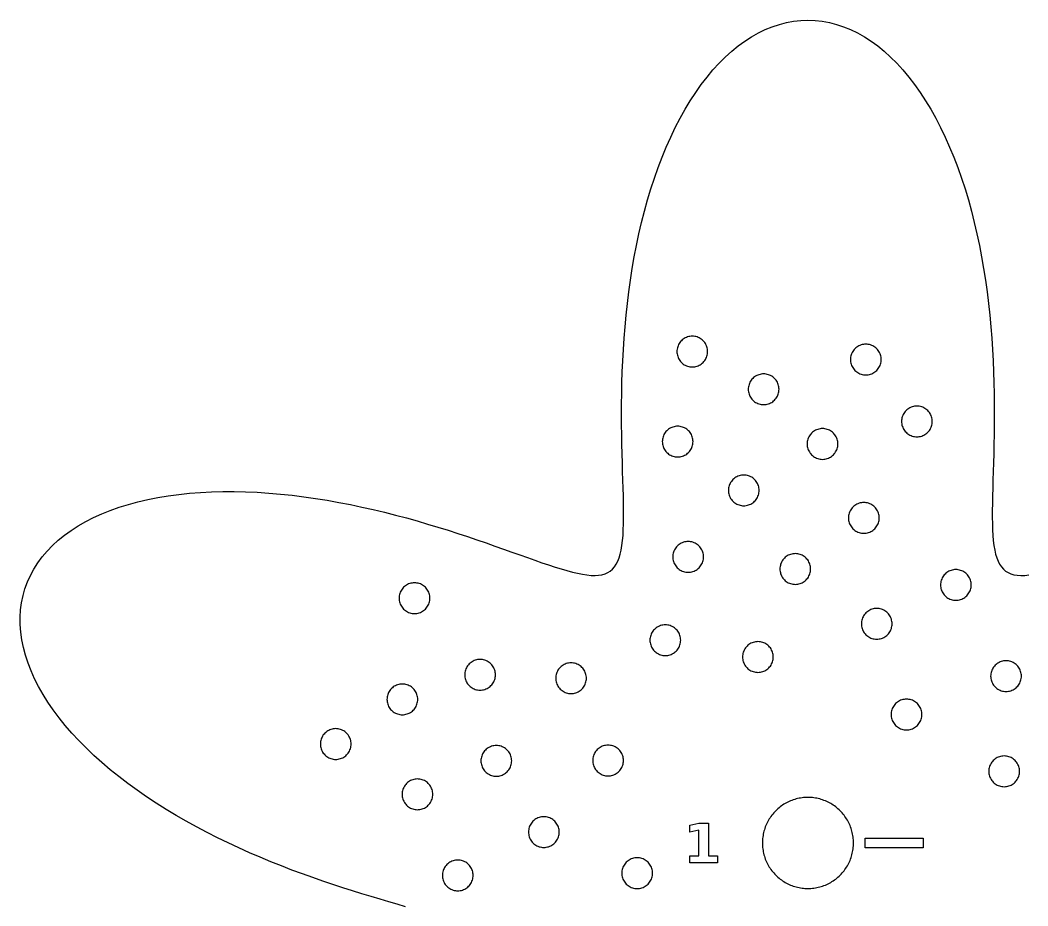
# Model space of a CAD drawing. Header units: millimetres. Extents: x 0 to 411, y 14 to 280.
# Drawn here: x 0 to 91.8, y 199.3 to 280 of the extents above; entities that cross this region are included whole.
import ezdxf

# ---------------------------------------------------------------- set-up
doc = ezdxf.new("R2010")
doc.units = ezdxf.units.MM
doc.layers.add('CUT', color=1, linetype='Continuous')
doc.layers.add('ENGRAVE', color=7, linetype='Continuous')

msp = doc.modelspace()

# ---------------------------------------------------------------- linework, layer by layer
at = {"layer": 'CUT'}
msp.add_lwpolyline([(35.097, 199.191), (34.356, 199.408), (33.588, 199.634), (32.794, 199.869), (31.976, 200.114), (31.136, 200.37), (30.274, 200.639), (29.393, 200.919), (28.494, 201.214), (27.58, 201.522), (26.651, 201.845), (25.71, 202.183), (24.76, 202.536), (23.801, 202.906), (22.836, 203.291), (21.866, 203.693), (20.895, 204.112), (19.923, 204.548), (18.954, 205), (17.988, 205.469), (17.029, 205.956), (16.077, 206.458), (15.136, 206.978), (14.207, 207.513), (13.293, 208.065), (12.394, 208.632), (11.514, 209.214), (10.654, 209.81), (9.815, 210.42), (9.001, 211.044), (8.212, 211.68), (7.451, 212.328), (6.719, 212.987), (6.017, 213.657), (5.348, 214.335), (4.712, 215.022), (4.111, 215.716), (3.547, 216.417), (3.021, 217.122), (2.534, 217.832), (2.087, 218.545), (1.681, 219.26), (1.317, 219.975), (0.996, 220.69), (0.718, 221.404), (0.485, 222.114), (0.297, 222.82), (0.154, 223.521), (0.056, 224.216), (0.005, 224.902), (0, 225.58), (0.041, 226.247), (0.129, 226.903), (0.262, 227.547), (0.441, 228.176), (0.666, 228.791), (0.937, 229.39), (1.251, 229.972), (1.61, 230.536), (2.013, 231.081), (2.458, 231.607), (2.945, 232.111), (3.472, 232.594), (4.04, 233.055), (4.646, 233.493), (5.29, 233.907), (5.97, 234.296), (6.685, 234.661), (7.433, 235.001), (8.214, 235.315), (9.026, 235.603), (9.866, 235.864), (10.734, 236.1), (11.628, 236.308), (12.546, 236.49), (13.487, 236.646), (14.448, 236.775), (15.427, 236.877), (16.424, 236.954), (17.436, 237.005), (18.462, 237.031), (19.499, 237.032), (20.545, 237.009), (21.599, 236.963), (22.66, 236.893), (23.724, 236.802), (24.79, 236.689), (25.857, 236.556), (26.922, 236.403), (27.984, 236.233), (29.041, 236.045), (30.091, 235.841), (31.133, 235.622), (32.165, 235.39), (33.186, 235.146), (34.193, 234.89), (35.186, 234.626), (36.163, 234.353), (37.123, 234.073), (38.064, 233.789), (38.985, 233.5), (39.885, 233.21), (40.763, 232.92), (41.618, 232.63), (42.448, 232.343), (43.254, 232.061), (44.034, 231.785), (44.788, 231.516), (45.515, 231.256), (46.214, 231.006), (46.885, 230.769), (47.528, 230.546), (48.142, 230.338), (48.728, 230.147), (49.284, 229.974), (49.811, 229.821), (50.31, 229.688), (50.779, 229.578), (51.22, 229.492), (51.632, 229.43), (52.017, 229.394), (52.373, 229.386), (52.703, 229.405), (53.006, 229.454), (53.284, 229.533), (53.536, 229.642), (53.765, 229.783), (53.969, 229.957), (54.151, 230.163), (54.312, 230.403), (54.452, 230.676), (54.573, 230.984), (54.675, 231.326), (54.759, 231.702), (54.828, 232.113), (54.882, 232.559), (54.923, 233.04), (54.951, 233.555), (54.968, 234.103), (54.975, 234.686), (54.974, 235.302), (54.966, 235.95), (54.952, 236.63), (54.934, 237.342), (54.914, 238.084), (54.891, 238.856), (54.868, 239.656), (54.846, 240.483), (54.827, 241.337), (54.811, 242.216), (54.799, 243.118), (54.794, 244.043), (54.797, 244.988), (54.807, 245.954), (54.827, 246.936), (54.858, 247.935), (54.9, 248.949), (54.955, 249.975), (55.024, 251.012), (55.107, 252.058), (55.205, 253.111), (55.319, 254.17), (55.449, 255.232), (55.597, 256.295), (55.763, 257.358), (55.948, 258.418), (56.151, 259.474), (56.373, 260.523), (56.615, 261.563), (56.876, 262.593), (57.158, 263.61), (57.459, 264.612), (57.781, 265.598), (58.122, 266.565), (58.483, 267.512), (58.864, 268.436), (59.265, 269.336), (59.685, 270.211), (60.123, 271.057), (60.58, 271.874), (61.054, 272.659), (61.546, 273.412), (62.055, 274.131), (62.58, 274.814), (63.119, 275.459), (63.674, 276.066), (64.242, 276.633), (64.822, 277.16), (65.415, 277.644), (66.019, 278.085), (66.632, 278.483), (67.255, 278.835), (67.885, 279.142), (68.522, 279.403), (69.165, 279.618), (69.812, 279.785), (70.463, 279.904), (71.116, 279.976), (71.771, 280), (72.425, 279.976), (73.078, 279.904), (73.729, 279.785), (74.376, 279.618), (75.019, 279.403), (75.656, 279.142), (76.287, 278.835), (76.909, 278.483), (77.523, 278.085), (78.126, 277.644), (78.719, 277.16), (79.3, 276.633), (79.868, 276.066), (80.422, 275.459), (80.962, 274.814), (81.486, 274.131), (81.995, 273.412), (82.487, 272.659), (82.961, 271.874), (83.418, 271.057), (83.857, 270.211), (84.276, 269.336), (84.677, 268.436), (85.058, 267.512), (85.419, 266.565), (85.761, 265.598), (86.082, 264.612), (86.384, 263.61), (86.665, 262.593), (86.927, 261.563), (87.168, 260.523), (87.391, 259.474), (87.594, 258.418), (87.778, 257.358), (87.944, 256.295), (88.092, 255.232), (88.223, 254.17), (88.337, 253.111), (88.435, 252.058), (88.518, 251.012), (88.586, 249.975), (88.641, 248.949), (88.683, 247.935), (88.714, 246.936), (88.734, 245.954), (88.745, 244.988), (88.747, 244.043), (88.742, 243.118), (88.731, 242.216), (88.715, 241.337), (88.695, 240.483), (88.673, 239.656), (88.65, 238.856), (88.628, 238.084), (88.607, 237.342), (88.589, 236.63), (88.575, 235.95), (88.567, 235.302), (88.566, 234.686), (88.574, 234.103), (88.591, 233.555), (88.619, 233.04), (88.659, 232.559), (88.713, 232.113), (88.782, 231.702), (88.867, 231.326), (88.969, 230.984), (89.089, 230.676), (89.229, 230.403), (89.39, 230.163), (89.572, 229.957), (89.777, 229.783), (90.005, 229.642), (90.257, 229.533), (90.535, 229.454), (90.838, 229.405), (91.168, 229.386), (91.525, 229.394), (91.909, 229.43)], dxfattribs=at)
for points in [[(62.528, 249.254), (62.566, 249.357), (62.596, 249.463), (62.617, 249.571), (62.63, 249.68), (62.634, 249.79), (62.63, 249.9), (62.617, 250.009), (62.596, 250.117), (62.566, 250.223), (62.528, 250.326), (62.482, 250.425), (62.428, 250.521), (62.367, 250.613), (62.299, 250.699), (62.224, 250.78), (62.144, 250.854), (62.057, 250.923), (61.966, 250.984), (61.87, 251.037), (61.77, 251.083), (61.667, 251.121), (61.561, 251.151), (61.453, 251.173), (61.344, 251.186), (61.234, 251.19), (61.124, 251.186), (61.015, 251.173), (60.907, 251.151), (60.802, 251.121), (60.699, 251.083), (60.599, 251.037), (60.503, 250.984), (60.411, 250.923), (60.325, 250.854), (60.244, 250.78), (60.17, 250.699), (60.102, 250.613), (60.041, 250.521), (59.987, 250.425), (59.941, 250.326), (59.903, 250.223), (59.873, 250.117), (59.852, 250.009), (59.839, 249.9), (59.834, 249.79), (59.839, 249.68), (59.852, 249.571), (59.873, 249.463), (59.903, 249.357), (59.941, 249.254), (59.987, 249.154), (60.041, 249.058), (60.102, 248.967), (60.17, 248.881), (60.244, 248.8), (60.325, 248.725), (60.411, 248.657), (60.503, 248.596), (60.599, 248.542), (60.699, 248.496), (60.802, 248.458), (60.907, 248.429), (61.015, 248.407), (61.124, 248.394), (61.234, 248.39), (61.344, 248.394), (61.453, 248.407), (61.561, 248.429), (61.667, 248.458), (61.77, 248.496), (61.87, 248.542), (61.966, 248.596), (62.057, 248.657), (62.144, 248.725), (62.224, 248.8), (62.299, 248.881), (62.367, 248.967), (62.428, 249.058), (62.482, 249.154), (62.528, 249.254)], [(78.337, 248.527), (78.375, 248.63), (78.405, 248.736), (78.427, 248.843), (78.44, 248.953), (78.444, 249.062), (78.44, 249.172), (78.427, 249.281), (78.405, 249.389), (78.375, 249.495), (78.337, 249.598), (78.291, 249.698), (78.238, 249.794), (78.177, 249.885), (78.108, 249.972), (78.034, 250.052), (77.953, 250.127), (77.867, 250.195), (77.775, 250.256), (77.68, 250.31), (77.58, 250.356), (77.477, 250.394), (77.371, 250.424), (77.263, 250.445), (77.154, 250.458), (77.044, 250.462), (76.934, 250.458), (76.825, 250.445), (76.717, 250.424), (76.611, 250.394), (76.508, 250.356), (76.408, 250.31), (76.312, 250.256), (76.221, 250.195), (76.135, 250.127), (76.054, 250.052), (75.979, 249.972), (75.911, 249.885), (75.85, 249.794), (75.797, 249.698), (75.75, 249.598), (75.712, 249.495), (75.683, 249.389), (75.661, 249.281), (75.648, 249.172), (75.644, 249.062), (75.648, 248.953), (75.661, 248.843), (75.683, 248.736), (75.712, 248.63), (75.75, 248.527), (75.797, 248.427), (75.85, 248.331), (75.911, 248.239), (75.979, 248.153), (76.054, 248.072), (76.135, 247.998), (76.221, 247.93), (76.312, 247.869), (76.408, 247.815), (76.508, 247.769), (76.611, 247.731), (76.717, 247.701), (76.825, 247.68), (76.934, 247.667), (77.044, 247.662), (77.154, 247.667), (77.263, 247.68), (77.371, 247.701), (77.477, 247.731), (77.58, 247.769), (77.68, 247.815), (77.775, 247.869), (77.867, 247.93), (77.953, 247.998), (78.034, 248.072), (78.108, 248.153), (78.177, 248.239), (78.238, 248.331), (78.291, 248.427), (78.337, 248.527)], [(69.028, 245.817), (69.066, 245.92), (69.096, 246.026), (69.117, 246.134), (69.13, 246.243), (69.135, 246.353), (69.13, 246.462), (69.117, 246.572), (69.096, 246.679), (69.066, 246.785), (69.028, 246.888), (68.982, 246.988), (68.928, 247.084), (68.867, 247.175), (68.799, 247.262), (68.725, 247.343), (68.644, 247.417), (68.557, 247.485), (68.466, 247.546), (68.37, 247.6), (68.27, 247.646), (68.167, 247.684), (68.061, 247.714), (67.954, 247.735), (67.844, 247.748), (67.735, 247.753), (67.625, 247.748), (67.516, 247.735), (67.408, 247.714), (67.302, 247.684), (67.199, 247.646), (67.099, 247.6), (67.003, 247.546), (66.912, 247.485), (66.825, 247.417), (66.745, 247.343), (66.67, 247.262), (66.602, 247.175), (66.541, 247.084), (66.487, 246.988), (66.441, 246.888), (66.403, 246.785), (66.373, 246.679), (66.352, 246.572), (66.339, 246.462), (66.335, 246.353), (66.339, 246.243), (66.352, 246.134), (66.373, 246.026), (66.403, 245.92), (66.441, 245.817), (66.487, 245.717), (66.541, 245.621), (66.602, 245.53), (66.67, 245.443), (66.745, 245.363), (66.825, 245.288), (66.912, 245.22), (67.003, 245.159), (67.099, 245.105), (67.199, 245.059), (67.302, 245.021), (67.408, 244.991), (67.516, 244.97), (67.625, 244.957), (67.735, 244.953), (67.844, 244.957), (67.954, 244.97), (68.061, 244.991), (68.167, 245.021), (68.27, 245.059), (68.37, 245.105), (68.466, 245.159), (68.557, 245.22), (68.644, 245.288), (68.725, 245.363), (68.799, 245.443), (68.867, 245.53), (68.928, 245.621), (68.982, 245.717), (69.028, 245.817)], [(82.992, 242.886), (83.03, 242.989), (83.06, 243.095), (83.081, 243.203), (83.094, 243.312), (83.098, 243.422), (83.094, 243.532), (83.081, 243.641), (83.06, 243.749), (83.03, 243.855), (82.992, 243.958), (82.946, 244.057), (82.892, 244.153), (82.831, 244.245), (82.763, 244.331), (82.688, 244.412), (82.608, 244.486), (82.521, 244.555), (82.43, 244.616), (82.334, 244.669), (82.234, 244.715), (82.131, 244.753), (82.025, 244.783), (81.917, 244.805), (81.808, 244.818), (81.698, 244.822), (81.589, 244.818), (81.479, 244.805), (81.372, 244.783), (81.266, 244.753), (81.163, 244.715), (81.063, 244.669), (80.967, 244.616), (80.875, 244.555), (80.789, 244.486), (80.708, 244.412), (80.634, 244.331), (80.566, 244.245), (80.505, 244.153), (80.451, 244.057), (80.405, 243.958), (80.367, 243.855), (80.337, 243.749), (80.316, 243.641), (80.303, 243.532), (80.298, 243.422), (80.303, 243.312), (80.316, 243.203), (80.337, 243.095), (80.367, 242.989), (80.405, 242.886), (80.451, 242.786), (80.505, 242.69), (80.566, 242.599), (80.634, 242.513), (80.708, 242.432), (80.789, 242.357), (80.875, 242.289), (80.967, 242.228), (81.063, 242.174), (81.163, 242.128), (81.266, 242.09), (81.372, 242.061), (81.479, 242.039), (81.589, 242.026), (81.698, 242.022), (81.808, 242.026), (81.917, 242.039), (82.025, 242.061), (82.131, 242.09), (82.234, 242.128), (82.334, 242.174), (82.43, 242.228), (82.521, 242.289), (82.608, 242.357), (82.688, 242.432), (82.763, 242.513), (82.831, 242.599), (82.892, 242.69), (82.946, 242.786), (82.992, 242.886)], [(61.196, 241.047), (61.234, 241.15), (61.264, 241.256), (61.286, 241.364), (61.298, 241.473), (61.303, 241.583), (61.298, 241.693), (61.286, 241.802), (61.264, 241.91), (61.234, 242.016), (61.196, 242.119), (61.15, 242.219), (61.096, 242.315), (61.035, 242.406), (60.967, 242.492), (60.893, 242.573), (60.812, 242.648), (60.726, 242.716), (60.634, 242.777), (60.538, 242.83), (60.438, 242.877), (60.335, 242.915), (60.23, 242.944), (60.122, 242.966), (60.013, 242.979), (59.903, 242.983), (59.793, 242.979), (59.684, 242.966), (59.576, 242.944), (59.47, 242.915), (59.367, 242.877), (59.267, 242.83), (59.171, 242.777), (59.08, 242.716), (58.994, 242.648), (58.913, 242.573), (58.838, 242.492), (58.77, 242.406), (58.709, 242.315), (58.655, 242.219), (58.609, 242.119), (58.571, 242.016), (58.541, 241.91), (58.52, 241.802), (58.507, 241.693), (58.503, 241.583), (58.507, 241.473), (58.52, 241.364), (58.541, 241.256), (58.571, 241.15), (58.609, 241.047), (58.655, 240.947), (58.709, 240.852), (58.77, 240.76), (58.838, 240.674), (58.913, 240.593), (58.994, 240.519), (59.08, 240.45), (59.171, 240.389), (59.267, 240.336), (59.367, 240.29), (59.47, 240.252), (59.576, 240.222), (59.684, 240.2), (59.793, 240.187), (59.903, 240.183), (60.013, 240.187), (60.122, 240.2), (60.23, 240.222), (60.335, 240.252), (60.438, 240.29), (60.538, 240.336), (60.634, 240.389), (60.726, 240.45), (60.812, 240.519), (60.893, 240.593), (60.967, 240.674), (61.035, 240.76), (61.096, 240.852), (61.15, 240.947), (61.196, 241.047)], [(74.39, 240.832), (74.428, 240.936), (74.458, 241.041), (74.48, 241.149), (74.493, 241.258), (74.497, 241.368), (74.493, 241.478), (74.48, 241.587), (74.458, 241.695), (74.428, 241.801), (74.39, 241.904), (74.344, 242.004), (74.291, 242.1), (74.23, 242.191), (74.161, 242.277), (74.087, 242.358), (74.006, 242.433), (73.92, 242.501), (73.828, 242.562), (73.733, 242.616), (73.633, 242.662), (73.53, 242.7), (73.424, 242.73), (73.316, 242.751), (73.207, 242.764), (73.097, 242.768), (72.987, 242.764), (72.878, 242.751), (72.77, 242.73), (72.664, 242.7), (72.561, 242.662), (72.461, 242.616), (72.365, 242.562), (72.274, 242.501), (72.188, 242.433), (72.107, 242.358), (72.032, 242.277), (71.964, 242.191), (71.903, 242.1), (71.85, 242.004), (71.803, 241.904), (71.765, 241.801), (71.736, 241.695), (71.714, 241.587), (71.701, 241.478), (71.697, 241.368), (71.701, 241.258), (71.714, 241.149), (71.736, 241.041), (71.765, 240.936), (71.803, 240.832), (71.85, 240.733), (71.903, 240.637), (71.964, 240.545), (72.032, 240.459), (72.107, 240.378), (72.188, 240.304), (72.274, 240.236), (72.365, 240.175), (72.461, 240.121), (72.561, 240.075), (72.664, 240.037), (72.77, 240.007), (72.878, 239.985), (72.987, 239.973), (73.097, 239.968), (73.207, 239.973), (73.316, 239.985), (73.424, 240.007), (73.53, 240.037), (73.633, 240.075), (73.733, 240.121), (73.828, 240.175), (73.92, 240.236), (74.006, 240.304), (74.087, 240.378), (74.161, 240.459), (74.23, 240.545), (74.291, 240.637), (74.344, 240.733), (74.39, 240.832)], [(67.217, 236.603), (67.256, 236.706), (67.285, 236.811), (67.307, 236.919), (67.32, 237.028), (67.324, 237.138), (67.32, 237.248), (67.307, 237.357), (67.285, 237.465), (67.256, 237.571), (67.217, 237.674), (67.171, 237.774), (67.118, 237.87), (67.057, 237.961), (66.989, 238.048), (66.914, 238.128), (66.833, 238.203), (66.747, 238.271), (66.656, 238.332), (66.56, 238.386), (66.46, 238.432), (66.357, 238.47), (66.251, 238.5), (66.143, 238.521), (66.034, 238.534), (65.924, 238.538), (65.814, 238.534), (65.705, 238.521), (65.597, 238.5), (65.491, 238.47), (65.388, 238.432), (65.288, 238.386), (65.193, 238.332), (65.101, 238.271), (65.015, 238.203), (64.934, 238.128), (64.859, 238.048), (64.791, 237.961), (64.73, 237.87), (64.677, 237.774), (64.631, 237.674), (64.593, 237.571), (64.563, 237.465), (64.541, 237.357), (64.528, 237.248), (64.524, 237.138), (64.528, 237.028), (64.541, 236.919), (64.563, 236.811), (64.593, 236.706), (64.631, 236.603), (64.677, 236.503), (64.73, 236.407), (64.791, 236.315), (64.859, 236.229), (64.934, 236.148), (65.015, 236.074), (65.101, 236.006), (65.193, 235.945), (65.288, 235.891), (65.388, 235.845), (65.491, 235.807), (65.597, 235.777), (65.705, 235.756), (65.814, 235.743), (65.924, 235.738), (66.034, 235.743), (66.143, 235.756), (66.251, 235.777), (66.357, 235.807), (66.46, 235.845), (66.56, 235.891), (66.656, 235.945), (66.747, 236.006), (66.833, 236.074), (66.914, 236.148), (66.989, 236.229), (67.057, 236.315), (67.118, 236.407), (67.171, 236.503), (67.217, 236.603)], [(78.156, 234.092), (78.194, 234.195), (78.224, 234.301), (78.245, 234.408), (78.258, 234.518), (78.262, 234.627), (78.258, 234.737), (78.245, 234.846), (78.224, 234.954), (78.194, 235.06), (78.156, 235.163), (78.11, 235.263), (78.056, 235.359), (77.995, 235.45), (77.927, 235.537), (77.852, 235.617), (77.772, 235.692), (77.685, 235.76), (77.594, 235.821), (77.498, 235.875), (77.398, 235.921), (77.295, 235.959), (77.189, 235.989), (77.081, 236.01), (76.972, 236.023), (76.862, 236.027), (76.753, 236.023), (76.643, 236.01), (76.536, 235.989), (76.43, 235.959), (76.327, 235.921), (76.227, 235.875), (76.131, 235.821), (76.04, 235.76), (75.953, 235.692), (75.872, 235.617), (75.798, 235.537), (75.73, 235.45), (75.669, 235.359), (75.615, 235.263), (75.569, 235.163), (75.531, 235.06), (75.501, 234.954), (75.48, 234.846), (75.467, 234.737), (75.462, 234.627), (75.467, 234.518), (75.48, 234.408), (75.501, 234.301), (75.531, 234.195), (75.569, 234.092), (75.615, 233.992), (75.669, 233.896), (75.73, 233.804), (75.798, 233.718), (75.872, 233.637), (75.953, 233.563), (76.04, 233.495), (76.131, 233.434), (76.227, 233.38), (76.327, 233.334), (76.43, 233.296), (76.536, 233.266), (76.643, 233.245), (76.753, 233.232), (76.862, 233.227), (76.972, 233.232), (77.081, 233.245), (77.189, 233.266), (77.295, 233.296), (77.398, 233.334), (77.498, 233.38), (77.594, 233.434), (77.685, 233.495), (77.772, 233.563), (77.852, 233.637), (77.927, 233.718), (77.995, 233.804), (78.056, 233.896), (78.11, 233.992), (78.156, 234.092)], [(62.152, 230.538), (62.19, 230.641), (62.22, 230.747), (62.241, 230.855), (62.254, 230.964), (62.259, 231.074), (62.254, 231.184), (62.241, 231.293), (62.22, 231.401), (62.19, 231.506), (62.152, 231.609), (62.106, 231.709), (62.052, 231.805), (61.991, 231.897), (61.923, 231.983), (61.849, 232.064), (61.768, 232.138), (61.682, 232.206), (61.59, 232.267), (61.494, 232.321), (61.394, 232.367), (61.291, 232.405), (61.185, 232.435), (61.078, 232.456), (60.969, 232.469), (60.859, 232.474), (60.749, 232.469), (60.64, 232.456), (60.532, 232.435), (60.426, 232.405), (60.323, 232.367), (60.223, 232.321), (60.127, 232.267), (60.036, 232.206), (59.949, 232.138), (59.869, 232.064), (59.794, 231.983), (59.726, 231.897), (59.665, 231.805), (59.611, 231.709), (59.565, 231.609), (59.527, 231.506), (59.497, 231.401), (59.476, 231.293), (59.463, 231.184), (59.459, 231.074), (59.463, 230.964), (59.476, 230.855), (59.497, 230.747), (59.527, 230.641), (59.565, 230.538), (59.611, 230.438), (59.665, 230.342), (59.726, 230.251), (59.794, 230.164), (59.869, 230.084), (59.949, 230.009), (60.036, 229.941), (60.127, 229.88), (60.223, 229.826), (60.323, 229.78), (60.426, 229.742), (60.532, 229.712), (60.64, 229.691), (60.749, 229.678), (60.859, 229.674), (60.969, 229.678), (61.078, 229.691), (61.185, 229.712), (61.291, 229.742), (61.394, 229.78), (61.494, 229.826), (61.59, 229.88), (61.682, 229.941), (61.768, 230.009), (61.849, 230.084), (61.923, 230.164), (61.991, 230.251), (62.052, 230.342), (62.106, 230.438), (62.152, 230.538)], [(71.909, 229.437), (71.947, 229.54), (71.977, 229.646), (71.999, 229.754), (72.012, 229.863), (72.016, 229.973), (72.012, 230.083), (71.999, 230.192), (71.977, 230.3), (71.947, 230.406), (71.909, 230.509), (71.863, 230.609), (71.81, 230.705), (71.749, 230.796), (71.68, 230.882), (71.606, 230.963), (71.525, 231.038), (71.439, 231.106), (71.347, 231.167), (71.251, 231.22), (71.152, 231.266), (71.049, 231.305), (70.943, 231.334), (70.835, 231.356), (70.726, 231.369), (70.616, 231.373), (70.506, 231.369), (70.397, 231.356), (70.289, 231.334), (70.183, 231.305), (70.08, 231.266), (69.98, 231.22), (69.884, 231.167), (69.793, 231.106), (69.707, 231.038), (69.626, 230.963), (69.551, 230.882), (69.483, 230.796), (69.422, 230.705), (69.368, 230.609), (69.322, 230.509), (69.284, 230.406), (69.255, 230.3), (69.233, 230.192), (69.22, 230.083), (69.216, 229.973), (69.22, 229.863), (69.233, 229.754), (69.255, 229.646), (69.284, 229.54), (69.322, 229.437), (69.368, 229.337), (69.422, 229.242), (69.483, 229.15), (69.551, 229.064), (69.626, 228.983), (69.707, 228.908), (69.793, 228.84), (69.884, 228.779), (69.98, 228.726), (70.08, 228.68), (70.183, 228.642), (70.289, 228.612), (70.397, 228.59), (70.506, 228.577), (70.616, 228.573), (70.726, 228.577), (70.835, 228.59), (70.943, 228.612), (71.049, 228.642), (71.152, 228.68), (71.251, 228.726), (71.347, 228.779), (71.439, 228.84), (71.525, 228.908), (71.606, 228.983), (71.68, 229.064), (71.749, 229.15), (71.81, 229.242), (71.863, 229.337), (71.909, 229.437)], [(86.579, 228.086), (86.609, 228.192), (86.63, 228.299), (86.643, 228.409), (86.647, 228.518), (86.643, 228.628), (86.63, 228.737), (86.609, 228.845), (86.579, 228.951), (86.541, 229.054), (86.495, 229.154), (86.441, 229.25), (86.38, 229.341), (86.312, 229.428), (86.237, 229.508), (86.156, 229.583), (86.07, 229.651), (85.979, 229.712), (85.883, 229.766), (85.783, 229.812), (85.68, 229.85), (85.574, 229.88), (85.466, 229.901), (85.357, 229.914), (85.247, 229.918), (85.137, 229.914), (85.028, 229.901), (84.92, 229.88), (84.815, 229.85), (84.712, 229.812), (84.612, 229.766), (84.516, 229.712), (84.424, 229.651), (84.338, 229.583), (84.257, 229.508), (84.183, 229.428), (84.115, 229.341), (84.054, 229.25), (84, 229.154), (83.954, 229.054), (83.916, 228.951), (83.886, 228.845), (83.865, 228.737), (83.852, 228.628), (83.847, 228.518), (83.852, 228.409), (83.865, 228.299), (83.886, 228.192), (83.916, 228.086), (83.954, 227.983), (84, 227.883), (84.054, 227.787), (84.115, 227.696), (84.183, 227.609), (84.257, 227.529), (84.338, 227.454), (84.424, 227.386), (84.516, 227.325), (84.612, 227.271), (84.712, 227.225), (84.815, 227.187), (84.92, 227.157), (85.028, 227.136), (85.137, 227.123), (85.247, 227.118), (85.357, 227.123), (85.466, 227.136), (85.574, 227.157), (85.68, 227.187), (85.783, 227.225), (85.883, 227.271), (85.979, 227.325), (86.07, 227.386), (86.156, 227.454), (86.237, 227.529), (86.312, 227.609), (86.38, 227.696), (86.441, 227.787), (86.495, 227.883), (86.541, 227.983), (86.579, 228.086)], [(37.219, 226.778), (37.257, 226.881), (37.287, 226.986), (37.309, 227.094), (37.322, 227.203), (37.326, 227.313), (37.322, 227.423), (37.309, 227.532), (37.287, 227.64), (37.257, 227.746), (37.219, 227.849), (37.173, 227.949), (37.12, 228.045), (37.059, 228.136), (36.99, 228.223), (36.916, 228.303), (36.835, 228.378), (36.749, 228.446), (36.657, 228.507), (36.562, 228.561), (36.462, 228.607), (36.359, 228.645), (36.253, 228.675), (36.145, 228.696), (36.036, 228.709), (35.926, 228.713), (35.816, 228.709), (35.707, 228.696), (35.599, 228.675), (35.493, 228.645), (35.39, 228.607), (35.29, 228.561), (35.194, 228.507), (35.103, 228.446), (35.017, 228.378), (34.936, 228.303), (34.861, 228.223), (34.793, 228.136), (34.732, 228.045), (34.679, 227.949), (34.632, 227.849), (34.594, 227.746), (34.565, 227.64), (34.543, 227.532), (34.53, 227.423), (34.526, 227.313), (34.53, 227.203), (34.543, 227.094), (34.565, 226.986), (34.594, 226.881), (34.632, 226.778), (34.679, 226.678), (34.732, 226.582), (34.793, 226.49), (34.861, 226.404), (34.936, 226.323), (35.017, 226.249), (35.103, 226.181), (35.194, 226.12), (35.29, 226.066), (35.39, 226.02), (35.493, 225.982), (35.599, 225.952), (35.707, 225.931), (35.816, 225.918), (35.926, 225.913), (36.036, 225.918), (36.145, 225.931), (36.253, 225.952), (36.359, 225.982), (36.462, 226.02), (36.562, 226.066), (36.657, 226.12), (36.749, 226.181), (36.835, 226.249), (36.916, 226.323), (36.99, 226.404), (37.059, 226.49), (37.12, 226.582), (37.173, 226.678), (37.219, 226.778)], [(79.33, 224.44), (79.368, 224.543), (79.397, 224.648), (79.419, 224.756), (79.432, 224.865), (79.436, 224.975), (79.432, 225.085), (79.419, 225.194), (79.397, 225.302), (79.368, 225.408), (79.33, 225.511), (79.284, 225.611), (79.23, 225.707), (79.169, 225.798), (79.101, 225.884), (79.026, 225.965), (78.945, 226.04), (78.859, 226.108), (78.768, 226.169), (78.672, 226.223), (78.572, 226.269), (78.469, 226.307), (78.363, 226.337), (78.255, 226.358), (78.146, 226.371), (78.036, 226.375), (77.926, 226.371), (77.817, 226.358), (77.709, 226.337), (77.604, 226.307), (77.5, 226.269), (77.401, 226.223), (77.305, 226.169), (77.213, 226.108), (77.127, 226.04), (77.046, 225.965), (76.972, 225.884), (76.904, 225.798), (76.842, 225.707), (76.789, 225.611), (76.743, 225.511), (76.705, 225.408), (76.675, 225.302), (76.653, 225.194), (76.64, 225.085), (76.636, 224.975), (76.64, 224.865), (76.653, 224.756), (76.675, 224.648), (76.705, 224.543), (76.743, 224.44), (76.789, 224.34), (76.842, 224.244), (76.904, 224.152), (76.972, 224.066), (77.046, 223.985), (77.127, 223.911), (77.213, 223.843), (77.305, 223.782), (77.401, 223.728), (77.5, 223.682), (77.604, 223.644), (77.709, 223.614), (77.817, 223.593), (77.926, 223.58), (78.036, 223.575), (78.146, 223.58), (78.255, 223.593), (78.363, 223.614), (78.469, 223.644), (78.572, 223.682), (78.672, 223.728), (78.768, 223.782), (78.859, 223.843), (78.945, 223.911), (79.026, 223.985), (79.101, 224.066), (79.169, 224.152), (79.23, 224.244), (79.284, 224.34), (79.33, 224.44)], [(60.071, 222.946), (60.109, 223.049), (60.138, 223.155), (60.16, 223.263), (60.173, 223.372), (60.177, 223.482), (60.173, 223.592), (60.16, 223.701), (60.138, 223.809), (60.109, 223.915), (60.071, 224.018), (60.024, 224.118), (59.971, 224.214), (59.91, 224.305), (59.842, 224.391), (59.767, 224.472), (59.686, 224.547), (59.6, 224.615), (59.509, 224.676), (59.413, 224.729), (59.313, 224.775), (59.21, 224.814), (59.104, 224.843), (58.996, 224.865), (58.887, 224.878), (58.777, 224.882), (58.667, 224.878), (58.558, 224.865), (58.45, 224.843), (58.344, 224.814), (58.241, 224.775), (58.141, 224.729), (58.046, 224.676), (57.954, 224.615), (57.868, 224.547), (57.787, 224.472), (57.713, 224.391), (57.644, 224.305), (57.583, 224.214), (57.53, 224.118), (57.484, 224.018), (57.446, 223.915), (57.416, 223.809), (57.394, 223.701), (57.381, 223.592), (57.377, 223.482), (57.381, 223.372), (57.394, 223.263), (57.416, 223.155), (57.446, 223.049), (57.484, 222.946), (57.53, 222.846), (57.583, 222.751), (57.644, 222.659), (57.713, 222.573), (57.787, 222.492), (57.868, 222.417), (57.954, 222.349), (58.046, 222.288), (58.141, 222.235), (58.241, 222.189), (58.344, 222.151), (58.45, 222.121), (58.558, 222.099), (58.667, 222.086), (58.777, 222.082), (58.887, 222.086), (58.996, 222.099), (59.104, 222.121), (59.21, 222.151), (59.313, 222.189), (59.413, 222.235), (59.509, 222.288), (59.6, 222.349), (59.686, 222.417), (59.767, 222.492), (59.842, 222.573), (59.91, 222.659), (59.971, 222.751), (60.024, 222.846), (60.071, 222.946)], [(68.507, 221.415), (68.545, 221.519), (68.575, 221.624), (68.597, 221.732), (68.61, 221.841), (68.614, 221.951), (68.61, 222.061), (68.597, 222.17), (68.575, 222.278), (68.545, 222.384), (68.507, 222.487), (68.461, 222.587), (68.408, 222.683), (68.346, 222.774), (68.278, 222.86), (68.204, 222.941), (68.123, 223.016), (68.037, 223.084), (67.945, 223.145), (67.849, 223.199), (67.75, 223.245), (67.646, 223.283), (67.541, 223.313), (67.433, 223.334), (67.324, 223.347), (67.214, 223.351), (67.104, 223.347), (66.995, 223.334), (66.887, 223.313), (66.781, 223.283), (66.678, 223.245), (66.578, 223.199), (66.482, 223.145), (66.391, 223.084), (66.305, 223.016), (66.224, 222.941), (66.149, 222.86), (66.081, 222.774), (66.02, 222.683), (65.966, 222.587), (65.92, 222.487), (65.882, 222.384), (65.853, 222.278), (65.831, 222.17), (65.818, 222.061), (65.814, 221.951), (65.818, 221.841), (65.831, 221.732), (65.853, 221.624), (65.882, 221.519), (65.92, 221.415), (65.966, 221.316), (66.02, 221.22), (66.081, 221.128), (66.149, 221.042), (66.224, 220.961), (66.305, 220.887), (66.391, 220.819), (66.482, 220.758), (66.578, 220.704), (66.678, 220.658), (66.781, 220.62), (66.887, 220.59), (66.995, 220.568), (67.104, 220.556), (67.214, 220.551), (67.324, 220.556), (67.433, 220.568), (67.541, 220.59), (67.646, 220.62), (67.75, 220.658), (67.849, 220.704), (67.945, 220.758), (68.037, 220.819), (68.123, 220.887), (68.204, 220.961), (68.278, 221.042), (68.346, 221.128), (68.408, 221.22), (68.461, 221.316), (68.507, 221.415)], [(43.194, 219.793), (43.232, 219.896), (43.262, 220.002), (43.283, 220.11), (43.296, 220.219), (43.3, 220.329), (43.296, 220.439), (43.283, 220.548), (43.262, 220.656), (43.232, 220.762), (43.194, 220.865), (43.148, 220.965), (43.094, 221.06), (43.033, 221.152), (42.965, 221.238), (42.89, 221.319), (42.81, 221.394), (42.723, 221.462), (42.632, 221.523), (42.536, 221.576), (42.436, 221.622), (42.333, 221.66), (42.227, 221.69), (42.119, 221.712), (42.01, 221.725), (41.9, 221.729), (41.79, 221.725), (41.681, 221.712), (41.574, 221.69), (41.468, 221.66), (41.365, 221.622), (41.265, 221.576), (41.169, 221.523), (41.077, 221.462), (40.991, 221.394), (40.91, 221.319), (40.836, 221.238), (40.768, 221.152), (40.707, 221.06), (40.653, 220.965), (40.607, 220.865), (40.569, 220.762), (40.539, 220.656), (40.518, 220.548), (40.505, 220.439), (40.5, 220.329), (40.505, 220.219), (40.518, 220.11), (40.539, 220.002), (40.569, 219.896), (40.607, 219.793), (40.653, 219.693), (40.707, 219.597), (40.768, 219.506), (40.836, 219.42), (40.91, 219.339), (40.991, 219.264), (41.077, 219.196), (41.169, 219.135), (41.265, 219.082), (41.365, 219.036), (41.468, 218.997), (41.574, 218.968), (41.681, 218.946), (41.79, 218.933), (41.9, 218.929), (42.01, 218.933), (42.119, 218.946), (42.227, 218.968), (42.333, 218.997), (42.436, 219.036), (42.536, 219.082), (42.632, 219.135), (42.723, 219.196), (42.81, 219.264), (42.89, 219.339), (42.965, 219.42), (43.033, 219.506), (43.094, 219.597), (43.148, 219.693), (43.194, 219.793)], [(51.482, 219.481), (51.52, 219.584), (51.549, 219.69), (51.571, 219.798), (51.584, 219.907), (51.588, 220.017), (51.584, 220.126), (51.571, 220.236), (51.549, 220.343), (51.52, 220.449), (51.482, 220.552), (51.436, 220.652), (51.382, 220.748), (51.321, 220.839), (51.253, 220.926), (51.178, 221.007), (51.097, 221.081), (51.011, 221.149), (50.92, 221.21), (50.824, 221.264), (50.724, 221.31), (50.621, 221.348), (50.515, 221.378), (50.407, 221.399), (50.298, 221.412), (50.188, 221.417), (50.078, 221.412), (49.969, 221.399), (49.861, 221.378), (49.756, 221.348), (49.652, 221.31), (49.553, 221.264), (49.457, 221.21), (49.365, 221.149), (49.279, 221.081), (49.198, 221.007), (49.124, 220.926), (49.056, 220.839), (48.994, 220.748), (48.941, 220.652), (48.895, 220.552), (48.857, 220.449), (48.827, 220.343), (48.805, 220.236), (48.792, 220.126), (48.788, 220.017), (48.792, 219.907), (48.805, 219.798), (48.827, 219.69), (48.857, 219.584), (48.895, 219.481), (48.941, 219.381), (48.994, 219.285), (49.056, 219.194), (49.124, 219.107), (49.198, 219.027), (49.279, 218.952), (49.365, 218.884), (49.457, 218.823), (49.553, 218.769), (49.652, 218.723), (49.756, 218.685), (49.861, 218.655), (49.969, 218.634), (50.078, 218.621), (50.188, 218.617), (50.298, 218.621), (50.407, 218.634), (50.515, 218.655), (50.621, 218.685), (50.724, 218.723), (50.824, 218.769), (50.92, 218.823), (51.011, 218.884), (51.097, 218.952), (51.178, 219.027), (51.253, 219.107), (51.321, 219.194), (51.382, 219.285), (51.436, 219.381), (51.482, 219.481)], [(91.11, 219.673), (91.148, 219.776), (91.178, 219.882), (91.199, 219.99), (91.212, 220.099), (91.216, 220.209), (91.212, 220.319), (91.199, 220.428), (91.178, 220.536), (91.148, 220.642), (91.11, 220.745), (91.064, 220.845), (91.01, 220.94), (90.949, 221.032), (90.881, 221.118), (90.806, 221.199), (90.726, 221.274), (90.639, 221.342), (90.548, 221.403), (90.452, 221.456), (90.352, 221.502), (90.249, 221.54), (90.143, 221.57), (90.035, 221.592), (89.926, 221.605), (89.816, 221.609), (89.707, 221.605), (89.597, 221.592), (89.49, 221.57), (89.384, 221.54), (89.281, 221.502), (89.181, 221.456), (89.085, 221.403), (88.993, 221.342), (88.907, 221.274), (88.826, 221.199), (88.752, 221.118), (88.684, 221.032), (88.623, 220.94), (88.569, 220.845), (88.523, 220.745), (88.485, 220.642), (88.455, 220.536), (88.434, 220.428), (88.421, 220.319), (88.416, 220.209), (88.421, 220.099), (88.434, 219.99), (88.455, 219.882), (88.485, 219.776), (88.523, 219.673), (88.569, 219.573), (88.623, 219.477), (88.684, 219.386), (88.752, 219.3), (88.826, 219.219), (88.907, 219.144), (88.993, 219.076), (89.085, 219.015), (89.181, 218.962), (89.281, 218.916), (89.384, 218.877), (89.49, 218.848), (89.597, 218.826), (89.707, 218.813), (89.816, 218.809), (89.926, 218.813), (90.035, 218.826), (90.143, 218.848), (90.249, 218.877), (90.352, 218.916), (90.452, 218.962), (90.548, 219.015), (90.639, 219.076), (90.726, 219.144), (90.806, 219.219), (90.881, 219.3), (90.949, 219.386), (91.01, 219.477), (91.064, 219.573), (91.11, 219.673)], [(36.113, 217.551), (36.151, 217.655), (36.181, 217.76), (36.203, 217.868), (36.216, 217.977), (36.22, 218.087), (36.216, 218.197), (36.203, 218.306), (36.181, 218.414), (36.151, 218.52), (36.113, 218.623), (36.067, 218.723), (36.014, 218.819), (35.952, 218.91), (35.884, 218.996), (35.81, 219.077), (35.729, 219.152), (35.643, 219.22), (35.551, 219.281), (35.455, 219.335), (35.356, 219.381), (35.252, 219.419), (35.147, 219.449), (35.039, 219.47), (34.93, 219.483), (34.82, 219.487), (34.71, 219.483), (34.601, 219.47), (34.493, 219.449), (34.387, 219.419), (34.284, 219.381), (34.184, 219.335), (34.088, 219.281), (33.997, 219.22), (33.911, 219.152), (33.83, 219.077), (33.755, 218.996), (33.687, 218.91), (33.626, 218.819), (33.572, 218.723), (33.526, 218.623), (33.488, 218.52), (33.459, 218.414), (33.437, 218.306), (33.424, 218.197), (33.42, 218.087), (33.424, 217.977), (33.437, 217.868), (33.459, 217.76), (33.488, 217.655), (33.526, 217.551), (33.572, 217.452), (33.626, 217.356), (33.687, 217.264), (33.755, 217.178), (33.83, 217.097), (33.911, 217.023), (33.997, 216.955), (34.088, 216.894), (34.184, 216.84), (34.284, 216.794), (34.387, 216.756), (34.493, 216.726), (34.601, 216.704), (34.71, 216.692), (34.82, 216.687), (34.93, 216.692), (35.039, 216.704), (35.147, 216.726), (35.252, 216.756), (35.356, 216.794), (35.455, 216.84), (35.551, 216.894), (35.643, 216.955), (35.729, 217.023), (35.81, 217.097), (35.884, 217.178), (35.952, 217.264), (36.014, 217.356), (36.067, 217.452), (36.113, 217.551)], [(82.042, 216.174), (82.08, 216.277), (82.11, 216.383), (82.131, 216.491), (82.144, 216.6), (82.148, 216.71), (82.144, 216.819), (82.131, 216.929), (82.11, 217.036), (82.08, 217.142), (82.042, 217.245), (81.996, 217.345), (81.942, 217.441), (81.881, 217.532), (81.813, 217.619), (81.738, 217.7), (81.657, 217.774), (81.571, 217.842), (81.48, 217.903), (81.384, 217.957), (81.284, 218.003), (81.181, 218.041), (81.075, 218.071), (80.967, 218.092), (80.858, 218.105), (80.748, 218.11), (80.638, 218.105), (80.529, 218.092), (80.421, 218.071), (80.316, 218.041), (80.212, 218.003), (80.113, 217.957), (80.017, 217.903), (79.925, 217.842), (79.839, 217.774), (79.758, 217.7), (79.684, 217.619), (79.616, 217.532), (79.554, 217.441), (79.501, 217.345), (79.455, 217.245), (79.417, 217.142), (79.387, 217.036), (79.365, 216.929), (79.353, 216.819), (79.348, 216.71), (79.353, 216.6), (79.365, 216.491), (79.387, 216.383), (79.417, 216.277), (79.455, 216.174), (79.501, 216.074), (79.554, 215.978), (79.616, 215.887), (79.684, 215.8), (79.758, 215.72), (79.839, 215.645), (79.925, 215.577), (80.017, 215.516), (80.113, 215.462), (80.212, 215.416), (80.316, 215.378), (80.421, 215.348), (80.529, 215.327), (80.638, 215.314), (80.748, 215.31), (80.858, 215.314), (80.967, 215.327), (81.075, 215.348), (81.181, 215.378), (81.284, 215.416), (81.384, 215.462), (81.48, 215.516), (81.571, 215.577), (81.657, 215.645), (81.738, 215.72), (81.813, 215.8), (81.881, 215.887), (81.942, 215.978), (81.996, 216.074), (82.042, 216.174)], [(30.043, 213.483), (30.081, 213.586), (30.111, 213.692), (30.132, 213.8), (30.145, 213.909), (30.15, 214.019), (30.145, 214.129), (30.132, 214.238), (30.111, 214.346), (30.081, 214.452), (30.043, 214.555), (29.997, 214.655), (29.943, 214.75), (29.882, 214.842), (29.814, 214.928), (29.74, 215.009), (29.659, 215.084), (29.573, 215.152), (29.481, 215.213), (29.385, 215.266), (29.285, 215.312), (29.182, 215.35), (29.076, 215.38), (28.969, 215.402), (28.859, 215.415), (28.75, 215.419), (28.64, 215.415), (28.531, 215.402), (28.423, 215.38), (28.317, 215.35), (28.214, 215.312), (28.114, 215.266), (28.018, 215.213), (27.927, 215.152), (27.84, 215.084), (27.76, 215.009), (27.685, 214.928), (27.617, 214.842), (27.556, 214.75), (27.502, 214.655), (27.456, 214.555), (27.418, 214.452), (27.388, 214.346), (27.367, 214.238), (27.354, 214.129), (27.35, 214.019), (27.354, 213.909), (27.367, 213.8), (27.388, 213.692), (27.418, 213.586), (27.456, 213.483), (27.502, 213.383), (27.556, 213.287), (27.617, 213.196), (27.685, 213.11), (27.76, 213.029), (27.84, 212.954), (27.927, 212.886), (28.018, 212.825), (28.114, 212.772), (28.214, 212.726), (28.317, 212.687), (28.423, 212.658), (28.531, 212.636), (28.64, 212.623), (28.75, 212.619), (28.859, 212.623), (28.969, 212.636), (29.076, 212.658), (29.182, 212.687), (29.285, 212.726), (29.385, 212.772), (29.481, 212.825), (29.573, 212.886), (29.659, 212.954), (29.74, 213.029), (29.814, 213.11), (29.882, 213.196), (29.943, 213.287), (29.997, 213.383), (30.043, 213.483)], [(54.854, 211.981), (54.893, 212.084), (54.922, 212.19), (54.944, 212.298), (54.957, 212.407), (54.961, 212.517), (54.957, 212.627), (54.944, 212.736), (54.922, 212.843), (54.893, 212.949), (54.854, 213.052), (54.808, 213.152), (54.755, 213.248), (54.694, 213.34), (54.626, 213.426), (54.551, 213.507), (54.47, 213.581), (54.384, 213.649), (54.293, 213.71), (54.197, 213.764), (54.097, 213.81), (53.994, 213.848), (53.888, 213.878), (53.78, 213.899), (53.671, 213.912), (53.561, 213.917), (53.451, 213.912), (53.342, 213.899), (53.234, 213.878), (53.128, 213.848), (53.025, 213.81), (52.925, 213.764), (52.83, 213.71), (52.738, 213.649), (52.652, 213.581), (52.571, 213.507), (52.496, 213.426), (52.428, 213.34), (52.367, 213.248), (52.314, 213.152), (52.268, 213.052), (52.23, 212.949), (52.2, 212.843), (52.178, 212.736), (52.165, 212.627), (52.161, 212.517), (52.165, 212.407), (52.178, 212.298), (52.2, 212.19), (52.23, 212.084), (52.268, 211.981), (52.314, 211.881), (52.367, 211.785), (52.428, 211.694), (52.496, 211.607), (52.571, 211.527), (52.652, 211.452), (52.738, 211.384), (52.83, 211.323), (52.925, 211.269), (53.025, 211.223), (53.128, 211.185), (53.234, 211.155), (53.342, 211.134), (53.451, 211.121), (53.561, 211.117), (53.671, 211.121), (53.78, 211.134), (53.888, 211.155), (53.994, 211.185), (54.097, 211.223), (54.197, 211.269), (54.293, 211.323), (54.384, 211.384), (54.47, 211.452), (54.551, 211.527), (54.626, 211.607), (54.694, 211.694), (54.755, 211.785), (54.808, 211.881), (54.854, 211.981)], [(44.673, 211.948), (44.711, 212.051), (44.741, 212.157), (44.762, 212.265), (44.775, 212.374), (44.779, 212.484), (44.775, 212.594), (44.762, 212.703), (44.741, 212.811), (44.711, 212.917), (44.673, 213.02), (44.627, 213.119), (44.573, 213.215), (44.512, 213.307), (44.444, 213.393), (44.369, 213.474), (44.289, 213.548), (44.202, 213.617), (44.111, 213.678), (44.015, 213.731), (43.915, 213.777), (43.812, 213.815), (43.706, 213.845), (43.598, 213.867), (43.489, 213.88), (43.379, 213.884), (43.269, 213.88), (43.16, 213.867), (43.052, 213.845), (42.947, 213.815), (42.844, 213.777), (42.744, 213.731), (42.648, 213.678), (42.556, 213.617), (42.47, 213.548), (42.389, 213.474), (42.315, 213.393), (42.247, 213.307), (42.186, 213.215), (42.132, 213.119), (42.086, 213.02), (42.048, 212.917), (42.018, 212.811), (41.997, 212.703), (41.984, 212.594), (41.979, 212.484), (41.984, 212.374), (41.997, 212.265), (42.018, 212.157), (42.048, 212.051), (42.086, 211.948), (42.132, 211.848), (42.186, 211.752), (42.247, 211.661), (42.315, 211.575), (42.389, 211.494), (42.47, 211.419), (42.556, 211.351), (42.648, 211.29), (42.744, 211.236), (42.844, 211.19), (42.947, 211.152), (43.052, 211.123), (43.16, 211.101), (43.269, 211.088), (43.379, 211.084), (43.489, 211.088), (43.598, 211.101), (43.706, 211.123), (43.812, 211.152), (43.915, 211.19), (44.015, 211.236), (44.111, 211.29), (44.202, 211.351), (44.289, 211.419), (44.369, 211.494), (44.444, 211.575), (44.512, 211.661), (44.573, 211.752), (44.627, 211.848), (44.673, 211.948)], [(90.94, 210.993), (90.978, 211.096), (91.008, 211.201), (91.03, 211.309), (91.042, 211.418), (91.047, 211.528), (91.042, 211.638), (91.03, 211.747), (91.008, 211.855), (90.978, 211.961), (90.94, 212.064), (90.894, 212.164), (90.84, 212.26), (90.779, 212.351), (90.711, 212.438), (90.637, 212.518), (90.556, 212.593), (90.47, 212.661), (90.378, 212.722), (90.282, 212.776), (90.183, 212.822), (90.079, 212.86), (89.974, 212.89), (89.866, 212.911), (89.757, 212.924), (89.647, 212.928), (89.537, 212.924), (89.428, 212.911), (89.32, 212.89), (89.214, 212.86), (89.111, 212.822), (89.011, 212.776), (88.915, 212.722), (88.824, 212.661), (88.738, 212.593), (88.657, 212.518), (88.582, 212.438), (88.514, 212.351), (88.453, 212.26), (88.399, 212.164), (88.353, 212.064), (88.315, 211.961), (88.285, 211.855), (88.264, 211.747), (88.251, 211.638), (88.247, 211.528), (88.251, 211.418), (88.264, 211.309), (88.285, 211.201), (88.315, 211.096), (88.353, 210.993), (88.399, 210.893), (88.453, 210.797), (88.514, 210.705), (88.582, 210.619), (88.657, 210.538), (88.738, 210.464), (88.824, 210.396), (88.915, 210.335), (89.011, 210.281), (89.111, 210.235), (89.214, 210.197), (89.32, 210.167), (89.428, 210.146), (89.537, 210.133), (89.647, 210.128), (89.757, 210.133), (89.866, 210.146), (89.974, 210.167), (90.079, 210.197), (90.183, 210.235), (90.282, 210.281), (90.378, 210.335), (90.47, 210.396), (90.556, 210.464), (90.637, 210.538), (90.711, 210.619), (90.779, 210.705), (90.84, 210.797), (90.894, 210.893), (90.94, 210.993)], [(37.488, 208.898), (37.526, 209.001), (37.556, 209.107), (37.577, 209.215), (37.59, 209.324), (37.594, 209.434), (37.59, 209.544), (37.577, 209.653), (37.556, 209.761), (37.526, 209.866), (37.488, 209.97), (37.442, 210.069), (37.388, 210.165), (37.327, 210.257), (37.259, 210.343), (37.184, 210.424), (37.104, 210.498), (37.017, 210.566), (36.926, 210.628), (36.83, 210.681), (36.73, 210.727), (36.627, 210.765), (36.521, 210.795), (36.413, 210.817), (36.304, 210.829), (36.194, 210.834), (36.084, 210.829), (35.975, 210.817), (35.868, 210.795), (35.762, 210.765), (35.659, 210.727), (35.559, 210.681), (35.463, 210.628), (35.371, 210.566), (35.285, 210.498), (35.204, 210.424), (35.13, 210.343), (35.062, 210.257), (35.001, 210.165), (34.947, 210.069), (34.901, 209.97), (34.863, 209.866), (34.833, 209.761), (34.812, 209.653), (34.799, 209.544), (34.794, 209.434), (34.799, 209.324), (34.812, 209.215), (34.833, 209.107), (34.863, 209.001), (34.901, 208.898), (34.947, 208.798), (35.001, 208.702), (35.062, 208.611), (35.13, 208.525), (35.204, 208.444), (35.285, 208.369), (35.371, 208.301), (35.463, 208.24), (35.559, 208.186), (35.659, 208.14), (35.762, 208.102), (35.868, 208.072), (35.975, 208.051), (36.084, 208.038), (36.194, 208.034), (36.304, 208.038), (36.413, 208.051), (36.521, 208.072), (36.627, 208.102), (36.73, 208.14), (36.83, 208.186), (36.926, 208.24), (37.017, 208.301), (37.104, 208.369), (37.184, 208.444), (37.259, 208.525), (37.327, 208.611), (37.388, 208.702), (37.442, 208.798), (37.488, 208.898)], [(75.912, 205.271), (75.901, 205.407), (75.885, 205.542), (75.865, 205.676), (75.841, 205.81), (75.812, 205.942), (75.779, 206.074), (75.742, 206.205), (75.7, 206.334), (75.655, 206.462), (75.605, 206.588), (75.551, 206.713), (75.493, 206.835), (75.431, 206.956), (75.365, 207.075), (75.295, 207.191), (75.221, 207.306), (75.144, 207.417), (75.063, 207.526), (74.979, 207.633), (74.891, 207.736), (74.8, 207.837), (74.705, 207.934), (74.608, 208.029), (74.507, 208.12), (74.403, 208.208), (74.297, 208.292), (74.188, 208.373), (74.076, 208.451), (73.962, 208.524), (73.846, 208.594), (73.727, 208.66), (73.606, 208.722), (73.483, 208.78), (73.359, 208.834), (73.233, 208.884), (73.105, 208.93), (72.975, 208.971), (72.845, 209.009), (72.713, 209.042), (72.58, 209.07), (72.447, 209.095), (72.312, 209.114), (72.177, 209.13), (72.042, 209.141), (71.906, 209.148), (71.771, 209.15), (71.635, 209.148), (71.499, 209.141), (71.364, 209.13), (71.229, 209.114), (71.095, 209.095), (70.961, 209.07), (70.828, 209.042), (70.697, 209.009), (70.566, 208.971), (70.437, 208.93), (70.309, 208.884), (70.183, 208.834), (70.058, 208.78), (69.935, 208.722), (69.814, 208.66), (69.696, 208.594), (69.579, 208.524), (69.465, 208.451), (69.353, 208.373), (69.244, 208.292), (69.138, 208.208), (69.034, 208.12), (68.934, 208.029), (68.836, 207.934), (68.742, 207.837), (68.651, 207.736), (68.563, 207.633), (68.478, 207.526), (68.397, 207.417), (68.32, 207.306), (68.246, 207.191), (68.177, 207.075), (68.111, 206.956), (68.049, 206.835), (67.991, 206.713), (67.937, 206.588), (67.887, 206.462), (67.841, 206.334), (67.799, 206.205), (67.762, 206.074), (67.729, 205.942), (67.7, 205.81), (67.676, 205.676), (67.656, 205.542), (67.641, 205.407), (67.63, 205.271), (67.623, 205.136), (67.621, 205), (67.623, 204.864), (67.63, 204.729), (67.641, 204.593), (67.656, 204.458), (67.676, 204.324), (67.7, 204.19), (67.729, 204.058), (67.762, 203.926), (67.799, 203.795), (67.841, 203.666), (67.887, 203.538), (67.937, 203.412), (67.991, 203.287), (68.049, 203.165), (68.111, 203.044), (68.177, 202.925), (68.246, 202.809), (68.32, 202.694), (68.397, 202.583), (68.478, 202.474), (68.563, 202.367), (68.651, 202.264), (68.742, 202.163), (68.836, 202.066), (68.934, 201.971), (69.034, 201.88), (69.138, 201.792), (69.244, 201.708), (69.353, 201.627), (69.465, 201.549), (69.579, 201.476), (69.696, 201.406), (69.814, 201.34), (69.935, 201.278), (70.058, 201.22), (70.183, 201.166), (70.309, 201.116), (70.437, 201.07), (70.566, 201.029), (70.697, 200.991), (70.828, 200.958), (70.961, 200.93), (71.095, 200.905), (71.229, 200.886), (71.364, 200.87), (71.499, 200.859), (71.635, 200.852), (71.771, 200.85), (71.906, 200.852), (72.042, 200.859), (72.177, 200.87), (72.312, 200.886), (72.447, 200.905), (72.58, 200.93), (72.713, 200.958), (72.845, 200.991), (72.975, 201.029), (73.105, 201.07), (73.233, 201.116), (73.359, 201.166), (73.483, 201.22), (73.606, 201.278), (73.727, 201.34), (73.846, 201.406), (73.962, 201.476), (74.076, 201.549), (74.188, 201.627), (74.297, 201.708), (74.403, 201.792), (74.507, 201.88), (74.608, 201.971), (74.705, 202.066), (74.8, 202.163), (74.891, 202.264), (74.979, 202.367), (75.063, 202.474), (75.144, 202.583), (75.221, 202.694), (75.295, 202.809), (75.365, 202.925), (75.431, 203.044), (75.493, 203.165), (75.551, 203.287), (75.605, 203.412), (75.655, 203.538), (75.7, 203.666), (75.742, 203.795), (75.779, 203.926), (75.812, 204.058), (75.841, 204.19), (75.865, 204.324), (75.885, 204.458), (75.901, 204.593), (75.912, 204.729), (75.918, 204.864), (75.921, 205), (75.918, 205.136), (75.912, 205.271)], [(49.005, 205.459), (49.043, 205.562), (49.072, 205.668), (49.094, 205.776), (49.107, 205.885), (49.111, 205.995), (49.107, 206.105), (49.094, 206.214), (49.072, 206.322), (49.043, 206.428), (49.005, 206.531), (48.959, 206.631), (48.905, 206.726), (48.844, 206.818), (48.776, 206.904), (48.701, 206.985), (48.62, 207.06), (48.534, 207.128), (48.443, 207.189), (48.347, 207.242), (48.247, 207.288), (48.144, 207.326), (48.038, 207.356), (47.93, 207.378), (47.821, 207.391), (47.711, 207.395), (47.601, 207.391), (47.492, 207.378), (47.384, 207.356), (47.278, 207.326), (47.175, 207.288), (47.076, 207.242), (46.98, 207.189), (46.888, 207.128), (46.802, 207.06), (46.721, 206.985), (46.647, 206.904), (46.578, 206.818), (46.517, 206.726), (46.464, 206.631), (46.418, 206.531), (46.38, 206.428), (46.35, 206.322), (46.328, 206.214), (46.315, 206.105), (46.311, 205.995), (46.315, 205.885), (46.328, 205.776), (46.35, 205.668), (46.38, 205.562), (46.418, 205.459), (46.464, 205.359), (46.517, 205.263), (46.578, 205.172), (46.647, 205.086), (46.721, 205.005), (46.802, 204.93), (46.888, 204.862), (46.98, 204.801), (47.076, 204.748), (47.175, 204.702), (47.278, 204.663), (47.384, 204.634), (47.492, 204.612), (47.601, 204.599), (47.711, 204.595), (47.821, 204.599), (47.93, 204.612), (48.038, 204.634), (48.144, 204.663), (48.247, 204.702), (48.347, 204.748), (48.443, 204.801), (48.534, 204.862), (48.62, 204.93), (48.701, 205.005), (48.776, 205.086), (48.844, 205.172), (48.905, 205.263), (48.959, 205.359), (49.005, 205.459)], [(41.16, 201.507), (41.198, 201.61), (41.228, 201.716), (41.249, 201.824), (41.262, 201.933), (41.266, 202.043), (41.262, 202.153), (41.249, 202.262), (41.228, 202.37), (41.198, 202.476), (41.16, 202.579), (41.114, 202.679), (41.06, 202.775), (40.999, 202.866), (40.931, 202.952), (40.856, 203.033), (40.775, 203.108), (40.689, 203.176), (40.598, 203.237), (40.502, 203.291), (40.402, 203.337), (40.299, 203.375), (40.193, 203.404), (40.085, 203.426), (39.976, 203.439), (39.866, 203.443), (39.756, 203.439), (39.647, 203.426), (39.539, 203.404), (39.434, 203.375), (39.33, 203.337), (39.231, 203.291), (39.135, 203.237), (39.043, 203.176), (38.957, 203.108), (38.876, 203.033), (38.802, 202.952), (38.734, 202.866), (38.672, 202.775), (38.619, 202.679), (38.573, 202.579), (38.535, 202.476), (38.505, 202.37), (38.483, 202.262), (38.471, 202.153), (38.466, 202.043), (38.471, 201.933), (38.483, 201.824), (38.505, 201.716), (38.535, 201.61), (38.573, 201.507), (38.619, 201.408), (38.672, 201.312), (38.734, 201.22), (38.802, 201.134), (38.876, 201.053), (38.957, 200.979), (39.043, 200.91), (39.135, 200.849), (39.231, 200.796), (39.33, 200.75), (39.434, 200.712), (39.539, 200.682), (39.647, 200.66), (39.756, 200.647), (39.866, 200.643), (39.976, 200.647), (40.085, 200.66), (40.193, 200.682), (40.299, 200.712), (40.402, 200.75), (40.502, 200.796), (40.598, 200.849), (40.689, 200.91), (40.775, 200.979), (40.856, 201.053), (40.931, 201.134), (40.999, 201.22), (41.06, 201.312), (41.114, 201.408), (41.16, 201.507)], [(57.506, 201.712), (57.544, 201.815), (57.574, 201.921), (57.595, 202.029), (57.608, 202.138), (57.612, 202.248), (57.608, 202.358), (57.595, 202.467), (57.574, 202.575), (57.544, 202.681), (57.506, 202.784), (57.46, 202.884), (57.406, 202.979), (57.345, 203.071), (57.277, 203.157), (57.202, 203.238), (57.121, 203.312), (57.035, 203.381), (56.944, 203.442), (56.848, 203.495), (56.748, 203.541), (56.645, 203.579), (56.539, 203.609), (56.431, 203.631), (56.322, 203.644), (56.212, 203.648), (56.102, 203.644), (55.993, 203.631), (55.885, 203.609), (55.78, 203.579), (55.676, 203.541), (55.577, 203.495), (55.481, 203.442), (55.389, 203.381), (55.303, 203.312), (55.222, 203.238), (55.148, 203.157), (55.08, 203.071), (55.019, 202.979), (54.965, 202.884), (54.919, 202.784), (54.881, 202.681), (54.851, 202.575), (54.829, 202.467), (54.817, 202.358), (54.812, 202.248), (54.817, 202.138), (54.829, 202.029), (54.851, 201.921), (54.881, 201.815), (54.919, 201.712), (54.965, 201.612), (55.019, 201.516), (55.08, 201.425), (55.148, 201.339), (55.222, 201.258), (55.303, 201.183), (55.389, 201.115), (55.481, 201.054), (55.577, 201.001), (55.676, 200.954), (55.78, 200.916), (55.885, 200.887), (55.993, 200.865), (56.102, 200.852), (56.212, 200.848), (56.322, 200.852), (56.431, 200.865), (56.539, 200.887), (56.645, 200.916), (56.748, 200.954), (56.848, 201.001), (56.944, 201.054), (57.035, 201.115), (57.121, 201.183), (57.202, 201.258), (57.277, 201.339), (57.345, 201.425), (57.406, 201.516), (57.46, 201.612), (57.506, 201.712)]]:
    msp.add_lwpolyline(points, close=True, dxfattribs=at)
at = {"layer": 'ENGRAVE'}
for points in [[(61.843, 206.168), (61.001, 205.995), (61.001, 206.626), (61.837, 206.8), (62.72, 206.8), (62.72, 203.841), (63.54, 203.841), (63.54, 203.2), (61.023, 203.2), (61.023, 203.841), (61.843, 203.841), (61.843, 206.168)], [(82.271, 204.55), (76.971, 204.55), (76.971, 205.45), (82.271, 205.45), (82.271, 204.55)]]:
    msp.add_lwpolyline(points, close=True, dxfattribs=at)

doc.saveas('drawing.dxf')
